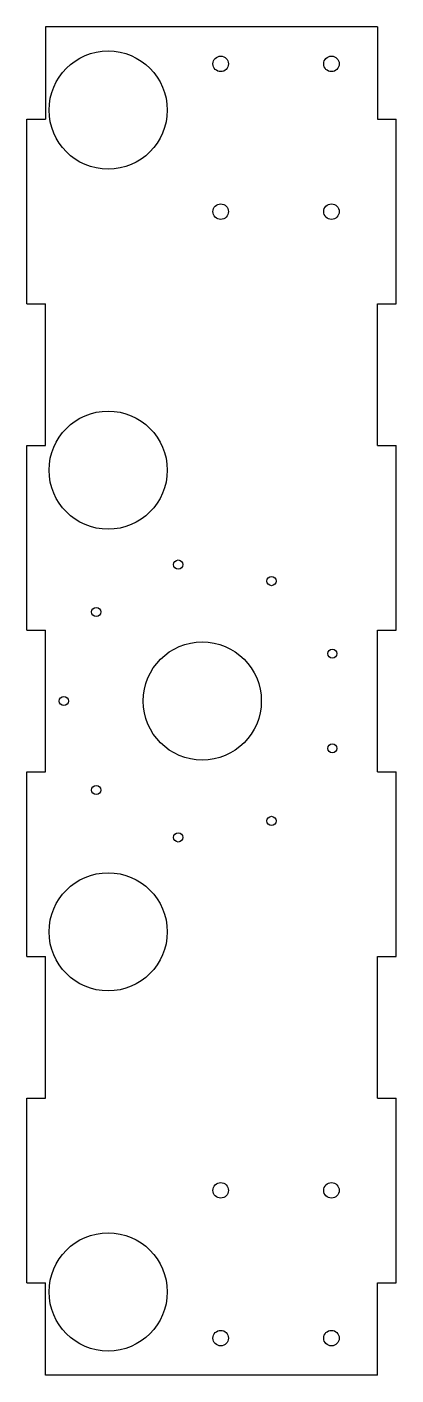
# Model space of a CAD drawing. Header units: millimetres. Extents: x 0 to 100, y -182 to 182.
import ezdxf

# ---------------------------------------------------------------- set-up
doc = ezdxf.new("R2010")
doc.units = ezdxf.units.MM
doc.layers.add('Binder', color=7, linetype='CONTINUOUS')

msp = doc.modelspace()

# ---------------------------------------------------------------- linework, layer by layer
at = {"layer": 'Binder'}
for p, q in [((5, 182.5, -74.75), (5, 157.5, -74.75)), ((95, 182.5, -74.75), (5, 182.5, -74.75)), ((95, 182.5, -74.75), (95, 157.5, -74.75)), ((0, 107.5, -74.75), (0, 157.5, -74.75)), ((0, 157.5, -74.75), (5, 157.5, -74.75)), ((95, 157.5, -74.75), (100, 157.5, -74.75)), ((100, 107.5, -74.75), (100, 157.5, -74.75)), ((0, 107.5, -74.75), (5, 107.5, -74.75)), ((5, 69.1667, -74.75), (5, 107.5, -74.75)), ((95, 107.5, -74.75), (100, 107.5, -74.75)), ((95, 69.1667, -74.75), (95, 107.5, -74.75)), ((0, 19.1667, -74.75), (0, 69.1667, -74.75)), ((0, 69.1667, -74.75), (5, 69.1667, -74.75)), ((95, 69.1667, -74.75), (100, 69.1667, -74.75)), ((100, 19.1667, -74.75), (100, 69.1667, -74.75)), ((0, 19.1667, -74.75), (5, 19.1667, -74.75)), ((5, -19.1667, -74.75), (5, 19.1667, -74.75)), ((95, 19.1667, -74.75), (100, 19.1667, -74.75)), ((95, -19.1667, -74.75), (95, 19.1667, -74.75)), ((0, -69.1667, -74.75), (0, -19.1667, -74.75)), ((0, -19.1667, -74.75), (5, -19.1667, -74.75)), ((95, -19.1667, -74.75), (100, -19.1667, -74.75)), ((100, -69.1667, -74.75), (100, -19.1667, -74.75)), ((0, -69.1667, -74.75), (5, -69.1667, -74.75)), ((5, -107.5, -74.75), (5, -69.1667, -74.75)), ((95, -69.1667, -74.75), (100, -69.1667, -74.75)), ((95, -107.5, -74.75), (95, -69.1667, -74.75)), ((0, -157.5, -74.75), (0, -107.5, -74.75)), ((0, -107.5, -74.75), (5, -107.5, -74.75)), ((95, -107.5, -74.75), (100, -107.5, -74.75)), ((100, -157.5, -74.75), (100, -107.5, -74.75)), ((0, -157.5, -74.75), (5, -157.5, -74.75)), ((5, -182.5, -74.75), (5, -157.5, -74.75)), ((95, -157.5, -74.75), (100, -157.5, -74.75)), ((95, -182.5, -74.75), (95, -157.5, -74.75)), ((95, -182.5, -74.75), (5, -182.5, -74.75))]:
    msp.add_line(p, q, dxfattribs=at)
for centre, radius in [((22, 159.998), 16), ((52.5, 172.5), 2.1), ((82.5, 172.5), 2.1), ((52.5, 132.5), 2.1), ((82.5, 132.5), 2.1), ((22, 62.498), 16), ((40.9882, 36.9303), 1.25), ((66.25, 32.476), 1.25), ((18.7733, 24.1045), 1.25), ((47.5, 0), 16), ((82.7385, 12.8258), 1.25), ((10, 0), 1.25), ((82.7385, -12.8258), 1.25), ((18.7733, -24.1045), 1.25), ((66.25, -32.476), 1.25), ((40.9882, -36.9303), 1.25), ((22, -62.498), 16), ((52.5, -132.5), 2.1), ((82.5, -132.5), 2.1), ((22, -159.998), 16), ((52.5, -172.5), 2.1), ((82.5, -172.5), 2.1)]:
    msp.add_circle(centre, radius, dxfattribs=at)

doc.saveas('drawing.dxf')
